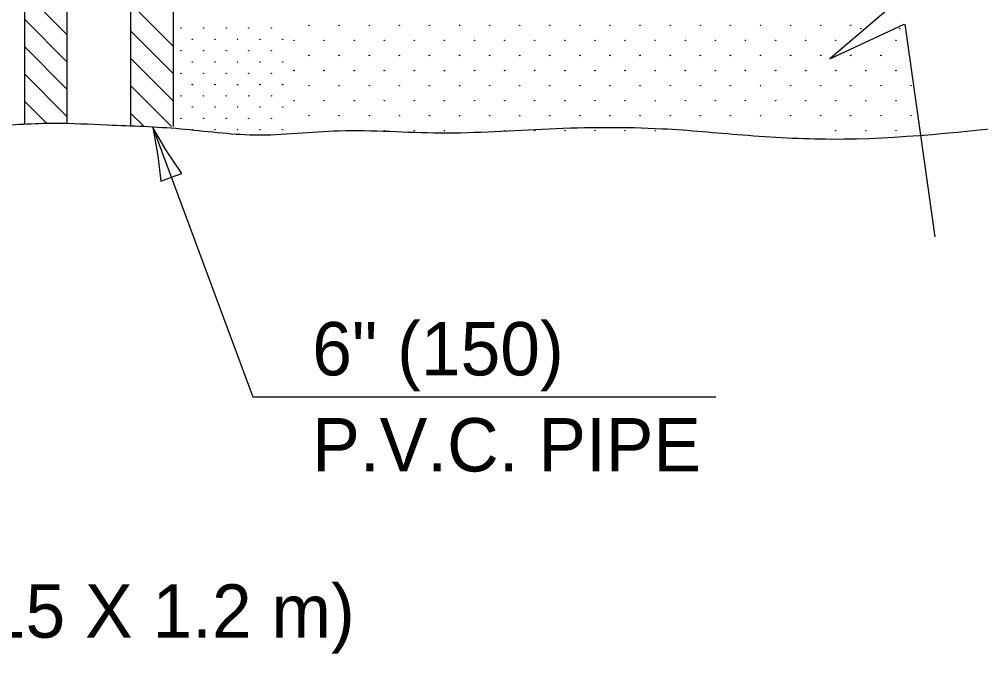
# Model space of a CAD drawing. Extents: x 0 to 2.83, y 0 to 1.83.
# Drawn here: x 0.7475 to 0.9582, y 0.3331 to 0.4723 of the extents above; entities that cross this region are included whole.
import ezdxf

# ---------------------------------------------------------------- set-up
doc = ezdxf.new("R2010")
doc.units = 0
doc.layers.add('RD_Pr_Roadway_Items', color=7, linetype='Continuous')
doc.layers.add('RD_Pr_Roadway_Notes', color=7, linetype='Continuous')

msp = doc.modelspace()

# ---------------------------------------------------------------- linework, layer by layer
at = {"layer": 'RD_Pr_Roadway_Items'}
for p, q in [((0.77191, 0.44872), (0.77191, 0.65819)), ((0.78125, 0.44872), (0.78125, 0.65819)), ((0.74859, 0.65218), (0.74859, 0.44921)), ((0.75792, 0.65218), (0.75792, 0.4494)), ((0.75792, 0.46893), (0.74859, 0.47826)), ((0.78125, 0.46628), (0.77191, 0.47562)), ((0.75792, 0.46294), (0.74859, 0.47227)), ((0.78125, 0.46028), (0.77191, 0.46962)), ((0.75792, 0.45694), (0.74859, 0.46627)), ((0.78125, 0.45428), (0.77191, 0.46363)), ((0.75792, 0.45094), (0.74859, 0.46027)), ((0.78082, 0.44872), (0.77191, 0.45763)), ((0.75355, 0.44931), (0.74859, 0.45427)), ((0.77482, 0.44872), (0.77191, 0.45163))]:
    msp.add_line(p, q, dxfattribs=at)
for centre, radius in [((0.78293, 0.47032), 0.0000467), ((0.78788, 0.47032), 0.0000467), ((0.79283, 0.47032), 0.0000467), ((0.79777, 0.47032), 0.0000467), ((0.80272, 0.47032), 0.0000467), ((0.81098, 0.47092), 0.0000467), ((0.81758, 0.47092), 0.0000467), ((0.82418, 0.47092), 0.0000467), ((0.83077, 0.47092), 0.0000467), ((0.83737, 0.47092), 0.0000467), ((0.84397, 0.47092), 0.0000467), ((0.85057, 0.47092), 0.0000467), ((0.85717, 0.47092), 0.0000467), ((0.86376, 0.47092), 0.0000467), ((0.87036, 0.47092), 0.0000467), ((0.87696, 0.47092), 0.0000467), ((0.88356, 0.47092), 0.0000467), ((0.89016, 0.47092), 0.0000467), ((0.89675, 0.47092), 0.0000467), ((0.90335, 0.47092), 0.0000467), ((0.90995, 0.47092), 0.0000467), ((0.91655, 0.47092), 0.0000467), ((0.92315, 0.47092), 0.0000467), ((0.92974, 0.47092), 0.0000467), ((0.93197, 0.47022), 0.00004), ((0.94046, 0.47022), 0.00004), ((0.7854, 0.46784), 0.0000467), ((0.79035, 0.46784), 0.0000467), ((0.7953, 0.46784), 0.0000467), ((0.80025, 0.46784), 0.0000467), ((0.8052, 0.46784), 0.0000467), ((0.80768, 0.46762), 0.0000467), ((0.81428, 0.46762), 0.0000467), ((0.82088, 0.46762), 0.0000467), ((0.82747, 0.46762), 0.0000467), ((0.83407, 0.46762), 0.0000467), ((0.84067, 0.46762), 0.0000467), ((0.84727, 0.46762), 0.0000467), ((0.85387, 0.46762), 0.0000467), ((0.86046, 0.46762), 0.0000467), ((0.86706, 0.46762), 0.0000467), ((0.87366, 0.46762), 0.0000467), ((0.88026, 0.46762), 0.0000467), ((0.88686, 0.46762), 0.0000467), ((0.89346, 0.46762), 0.0000467), ((0.90005, 0.46762), 0.0000467), ((0.90665, 0.46762), 0.0000467), ((0.91325, 0.46762), 0.0000467), ((0.91985, 0.46762), 0.0000467), ((0.92645, 0.46762), 0.0000467), ((0.93964, 0.46762), 0.0000467), ((0.78293, 0.46537), 0.0000467), ((0.78788, 0.46537), 0.0000467), ((0.79283, 0.46537), 0.0000467), ((0.79777, 0.46537), 0.0000467), ((0.80272, 0.46537), 0.0000467), ((0.81098, 0.46432), 0.0000467), ((0.81758, 0.46432), 0.0000467), ((0.82418, 0.46432), 0.0000467), ((0.83077, 0.46432), 0.0000467), ((0.83737, 0.46432), 0.0000467), ((0.84397, 0.46432), 0.0000467), ((0.85057, 0.46432), 0.0000467), ((0.85717, 0.46432), 0.0000467), ((0.86376, 0.46432), 0.0000467), ((0.87036, 0.46432), 0.0000467), ((0.87696, 0.46432), 0.0000467), ((0.88356, 0.46432), 0.0000467), ((0.89016, 0.46432), 0.0000467), ((0.89675, 0.46432), 0.0000467), ((0.90335, 0.46432), 0.0000467), ((0.90995, 0.46432), 0.0000467), ((0.91655, 0.46432), 0.0000467), ((0.92315, 0.46432), 0.0000467), ((0.92974, 0.46432), 0.0000467), ((0.93634, 0.46432), 0.0000467), ((0.7854, 0.4629), 0.0000467), ((0.79035, 0.4629), 0.0000467), ((0.7953, 0.4629), 0.0000467), ((0.80025, 0.4629), 0.0000467), ((0.8052, 0.4629), 0.0000467), ((0.78293, 0.46042), 0.0000467), ((0.78788, 0.46042), 0.0000467), ((0.79283, 0.46042), 0.0000467), ((0.79777, 0.46042), 0.0000467), ((0.80272, 0.46042), 0.0000467), ((0.80768, 0.46102), 0.0000467), ((0.81428, 0.46102), 0.0000467), ((0.82088, 0.46102), 0.0000467), ((0.82747, 0.46102), 0.0000467), ((0.83407, 0.46102), 0.0000467), ((0.84067, 0.46102), 0.0000467), ((0.84727, 0.46102), 0.0000467), ((0.85387, 0.46102), 0.0000467), ((0.86046, 0.46102), 0.0000467), ((0.86706, 0.46102), 0.0000467), ((0.87366, 0.46102), 0.0000467), ((0.88026, 0.46102), 0.0000467), ((0.88686, 0.46102), 0.0000467), ((0.89346, 0.46102), 0.0000467), ((0.90005, 0.46102), 0.0000467), ((0.90665, 0.46102), 0.0000467), ((0.91325, 0.46102), 0.0000467), ((0.91985, 0.46102), 0.0000467), ((0.92645, 0.46102), 0.0000467), ((0.93304, 0.46102), 0.0000467), ((0.93964, 0.46102), 0.0000467), ((0.7854, 0.45795), 0.0000467), ((0.79035, 0.45795), 0.0000467), ((0.7953, 0.45795), 0.0000467), ((0.80025, 0.45795), 0.0000467), ((0.8052, 0.45795), 0.0000467), ((0.81098, 0.45772), 0.0000467), ((0.81758, 0.45772), 0.0000467), ((0.82418, 0.45772), 0.0000467), ((0.83077, 0.45772), 0.0000467), ((0.83737, 0.45772), 0.0000467), ((0.84397, 0.45772), 0.0000467), ((0.85057, 0.45772), 0.0000467), ((0.85717, 0.45772), 0.0000467), ((0.86376, 0.45772), 0.0000467), ((0.87036, 0.45772), 0.0000467), ((0.87696, 0.45772), 0.0000467), ((0.88356, 0.45772), 0.0000467), ((0.89016, 0.45772), 0.0000467), ((0.89675, 0.45772), 0.0000467), ((0.90335, 0.45772), 0.0000467), ((0.90995, 0.45772), 0.0000467), ((0.91655, 0.45772), 0.0000467), ((0.92315, 0.45772), 0.0000467), ((0.92974, 0.45772), 0.0000467), ((0.93634, 0.45772), 0.0000467), ((0.94294, 0.45772), 0.0000467), ((0.78293, 0.45547), 0.0000467), ((0.78788, 0.45547), 0.0000467), ((0.79283, 0.45547), 0.0000467), ((0.79777, 0.45547), 0.0000467), ((0.80272, 0.45547), 0.0000467), ((0.80768, 0.45442), 0.0000467), ((0.81428, 0.45442), 0.0000467), ((0.82088, 0.45442), 0.0000467), ((0.82747, 0.45442), 0.0000467), ((0.83407, 0.45442), 0.0000467), ((0.84067, 0.45442), 0.0000467), ((0.84727, 0.45442), 0.0000467), ((0.85387, 0.45442), 0.0000467), ((0.86046, 0.45442), 0.0000467), ((0.86706, 0.45442), 0.0000467), ((0.87366, 0.45442), 0.0000467), ((0.88026, 0.45442), 0.0000467), ((0.88686, 0.45442), 0.0000467), ((0.89346, 0.45442), 0.0000467), ((0.90005, 0.45442), 0.0000467), ((0.90665, 0.45442), 0.0000467), ((0.91325, 0.45442), 0.0000467), ((0.91985, 0.45442), 0.0000467), ((0.92645, 0.45442), 0.0000467), ((0.93304, 0.45442), 0.0000467), ((0.93964, 0.45442), 0.0000467), ((0.7854, 0.453), 0.0000467), ((0.79035, 0.453), 0.0000467), ((0.7953, 0.453), 0.0000467), ((0.80025, 0.453), 0.0000467), ((0.8052, 0.453), 0.0000467), ((0.81098, 0.45112), 0.0000467), ((0.81758, 0.45112), 0.0000467), ((0.82418, 0.45112), 0.0000467), ((0.83077, 0.45112), 0.0000467), ((0.83737, 0.45112), 0.0000467), ((0.84397, 0.45112), 0.0000467), ((0.85057, 0.45112), 0.0000467), ((0.85717, 0.45112), 0.0000467), ((0.86376, 0.45112), 0.0000467), ((0.87036, 0.45112), 0.0000467), ((0.87696, 0.45112), 0.0000467), ((0.88356, 0.45112), 0.0000467), ((0.89016, 0.45112), 0.0000467), ((0.89675, 0.45112), 0.0000467), ((0.90335, 0.45112), 0.0000467), ((0.90995, 0.45112), 0.0000467), ((0.91655, 0.45112), 0.0000467), ((0.92315, 0.45112), 0.0000467), ((0.92974, 0.45112), 0.0000467), ((0.93634, 0.45112), 0.0000467), ((0.94294, 0.45112), 0.0000467), ((0.78293, 0.45052), 0.0000467), ((0.78788, 0.45052), 0.0000467), ((0.79283, 0.45052), 0.0000467), ((0.79777, 0.45052), 0.0000467), ((0.80272, 0.45052), 0.0000467), ((0.7854, 0.44805), 0.0000467), ((0.79035, 0.44805), 0.0000467), ((0.7953, 0.44805), 0.0000467), ((0.80025, 0.44805), 0.0000467), ((0.8052, 0.44805), 0.0000467), ((0.82088, 0.44782), 0.0000467), ((0.82747, 0.44782), 0.0000467), ((0.83407, 0.44782), 0.0000467), ((0.84067, 0.44782), 0.0000467), ((0.85387, 0.44782), 0.0000467), ((0.86046, 0.44782), 0.0000467), ((0.86706, 0.44782), 0.0000467), ((0.87366, 0.44782), 0.0000467), ((0.88026, 0.44782), 0.0000467), ((0.88686, 0.44782), 0.0000467), ((0.92645, 0.44782), 0.0000467), ((0.93304, 0.44782), 0.0000467), ((0.93964, 0.44782), 0.0000467)]:
    msp.add_circle(centre, radius, dxfattribs=at)
for points in [[(0.76681, 0.44909), (0.78278, 0.44826), (0.79904, 0.44692), (0.81756, 0.44782), (0.83968, 0.44736), (0.86361, 0.44826), (0.88843, 0.44826), (0.90603, 0.44692), (0.92544, 0.446), (0.96969, 0.44917), (1.00173, 0.45143), (1.03425, 0.45143), (1.06313, 0.45097), (1.0848, 0.45053), (1.10467, 0.44963), (1.12724, 0.45232)], [(0.70162, 0.44908), (0.71665, 0.44823), (0.72818, 0.44823), (0.74162, 0.44889), (0.75514, 0.44948), (0.76681, 0.44909)]]:
    msp.add_spline(points, degree=3, dxfattribs=at)
at = {"layer": 'RD_Pr_Roadway_Notes'}
for p, q in [((0.95623, 0.49014), (0.92511, 0.46356)), ((0.92511, 0.46356), (0.94141, 0.47117)), ((0.94161, 0.4712), (0.94814, 0.42453)), ((0.77677, 0.44854), (0.79866, 0.38948)), ((0.79866, 0.38948), (0.90013, 0.38948))]:
    msp.add_line(p, q, dxfattribs=at)
msp.add_lwpolyline([(0.77853, 0.43676), (0.78082, 0.4376), (0.78311, 0.43845), (0.77974, 0.44342), (0.77677, 0.44854), (0.77787, 0.44231)], close=True, dxfattribs=at)

# ---------------------------------------------------------------- texts
for s, p in [('6" (150)', (0.81169, 0.39416)), ('P.V.C. PIPE', (0.81169, 0.3731)), ('#5 X 48 (#15 X 1.2 m)', (0.66794, 0.33664))]:
    msp.add_text(s, height=0.0117, dxfattribs=at).set_placement(p)

doc.saveas('drawing.dxf')
